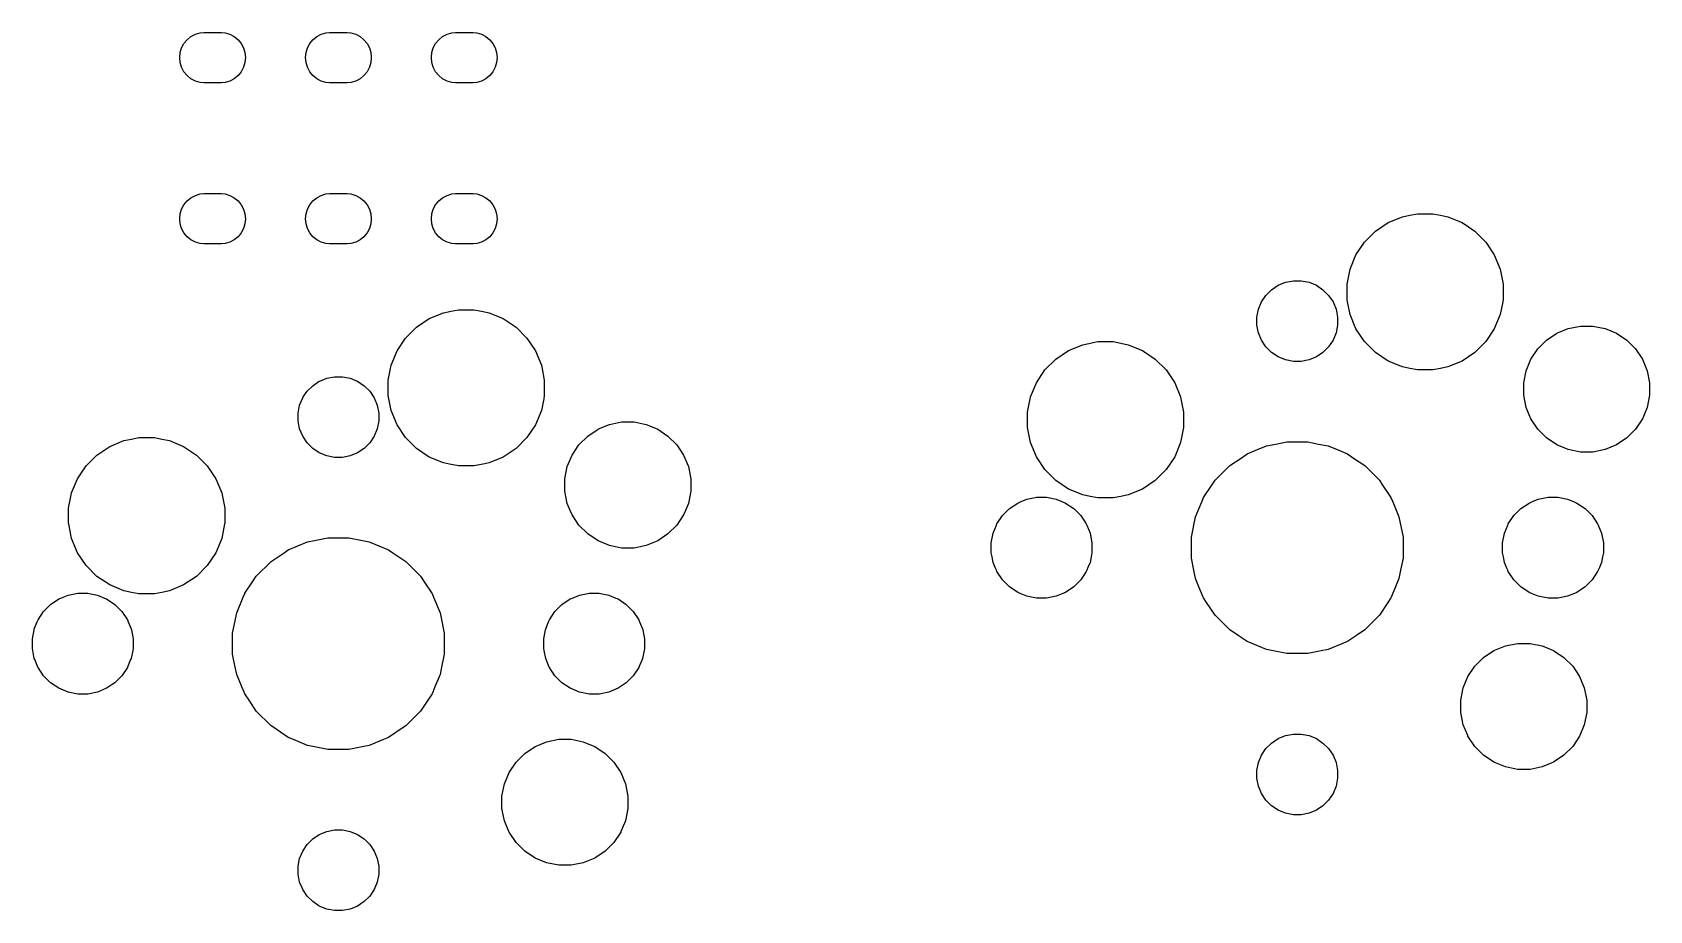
# Model space of a CAD drawing. Extents: x 70 to 347, y -163 to -55.
# Drawn here: x 97.58 to 129.71, y -72.69 to -55.25 of the extents above; entities that cross this region are included whole.
import ezdxf

# ---------------------------------------------------------------- set-up
doc = ezdxf.new("R2010")
doc.units = 0
doc.layers.add('BLACK', color=7, linetype='CONTINUOUS')

msp = doc.modelspace()

# ---------------------------------------------------------------- linework, layer by layer
at = {"layer": 'BLACK', "linetype": 'CONTINUOUS'}
for p, q in [((100.815, -55.2849), (100.909, -55.2562)), ((100.909, -55.2562), (100.983, -55.249)), ((100.983, -55.249), (101.332, -55.249)), ((101.332, -55.249), (101.406, -55.2562)), ((101.406, -55.2562), (101.5, -55.2849)), ((103.315, -55.2849), (103.409, -55.2562)), ((103.409, -55.2562), (103.483, -55.249)), ((103.483, -55.249), (103.832, -55.249)), ((103.832, -55.249), (103.906, -55.2562)), ((103.906, -55.2562), (104, -55.2849)), ((105.815, -55.2849), (105.909, -55.2562)), ((105.909, -55.2562), (105.983, -55.249)), ((105.983, -55.249), (106.332, -55.249)), ((106.332, -55.249), (106.406, -55.2562)), ((106.406, -55.2562), (106.5, -55.2849)), ((100.514, -55.6518), (100.542, -55.5573)), ((100.542, -55.5573), (100.589, -55.4703)), ((100.589, -55.4703), (100.651, -55.394)), ((100.651, -55.394), (100.728, -55.3314)), ((100.728, -55.3314), (100.815, -55.2849)), ((101.5, -55.2849), (101.587, -55.3314)), ((101.587, -55.3314), (101.663, -55.394)), ((101.663, -55.394), (101.726, -55.4703)), ((101.726, -55.4703), (101.772, -55.5573)), ((101.772, -55.5573), (101.801, -55.6518)), ((103.014, -55.6518), (103.042, -55.5573)), ((103.042, -55.5573), (103.089, -55.4703)), ((103.089, -55.4703), (103.151, -55.394)), ((103.151, -55.394), (103.228, -55.3314)), ((103.228, -55.3314), (103.315, -55.2849)), ((104, -55.2849), (104.087, -55.3314)), ((104.087, -55.3314), (104.163, -55.394)), ((104.163, -55.394), (104.226, -55.4703)), ((104.226, -55.4703), (104.272, -55.5573)), ((104.272, -55.5573), (104.301, -55.6518)), ((105.514, -55.6518), (105.542, -55.5573)), ((105.542, -55.5573), (105.589, -55.4703)), ((105.589, -55.4703), (105.651, -55.394)), ((105.651, -55.394), (105.728, -55.3314)), ((105.728, -55.3314), (105.815, -55.2849)), ((106.5, -55.2849), (106.587, -55.3314)), ((106.587, -55.3314), (106.663, -55.394)), ((106.663, -55.394), (106.726, -55.4703)), ((106.726, -55.4703), (106.772, -55.5573)), ((106.772, -55.5573), (106.801, -55.6518)), ((100.504, -55.75), (100.514, -55.6518)), ((100.514, -55.8482), (100.504, -55.75)), ((100.542, -55.9427), (100.514, -55.8482)), ((101.801, -55.8482), (101.772, -55.9427)), ((101.801, -55.6518), (101.811, -55.75)), ((101.811, -55.75), (101.801, -55.8482)), ((103.004, -55.75), (103.014, -55.6518)), ((103.014, -55.8482), (103.004, -55.75)), ((103.042, -55.9427), (103.014, -55.8482)), ((104.301, -55.8482), (104.272, -55.9427)), ((104.301, -55.6518), (104.311, -55.75)), ((104.311, -55.75), (104.301, -55.8482)), ((105.504, -55.75), (105.514, -55.6518)), ((105.514, -55.8482), (105.504, -55.75)), ((105.542, -55.9427), (105.514, -55.8482)), ((106.801, -55.8482), (106.772, -55.9427)), ((106.801, -55.6518), (106.811, -55.75)), ((106.811, -55.75), (106.801, -55.8482)), ((100.589, -56.0297), (100.542, -55.9427)), ((100.651, -56.106), (100.589, -56.0297)), ((100.728, -56.1686), (100.651, -56.106)), ((100.815, -56.2151), (100.728, -56.1686)), ((100.909, -56.2438), (100.815, -56.2151)), ((101.5, -56.2151), (101.406, -56.2438)), ((101.587, -56.1686), (101.5, -56.2151)), ((101.663, -56.106), (101.587, -56.1686)), ((101.726, -56.0297), (101.663, -56.106)), ((101.772, -55.9427), (101.726, -56.0297)), ((103.089, -56.0297), (103.042, -55.9427)), ((103.151, -56.106), (103.089, -56.0297)), ((103.228, -56.1686), (103.151, -56.106)), ((103.315, -56.2151), (103.228, -56.1686)), ((103.409, -56.2438), (103.315, -56.2151)), ((104, -56.2151), (103.906, -56.2438)), ((104.087, -56.1686), (104, -56.2151)), ((104.163, -56.106), (104.087, -56.1686)), ((104.226, -56.0297), (104.163, -56.106)), ((104.272, -55.9427), (104.226, -56.0297)), ((105.589, -56.0297), (105.542, -55.9427)), ((105.651, -56.106), (105.589, -56.0297)), ((105.728, -56.1686), (105.651, -56.106)), ((105.815, -56.2151), (105.728, -56.1686)), ((105.909, -56.2438), (105.815, -56.2151)), ((106.5, -56.2151), (106.406, -56.2438)), ((106.587, -56.1686), (106.5, -56.2151)), ((106.663, -56.106), (106.587, -56.1686)), ((106.726, -56.0297), (106.663, -56.106)), ((106.772, -55.9427), (106.726, -56.0297)), ((100.983, -56.251), (100.909, -56.2438)), ((101.332, -56.251), (100.983, -56.251)), ((101.406, -56.2438), (101.332, -56.251)), ((103.483, -56.251), (103.409, -56.2438)), ((103.832, -56.251), (103.483, -56.251)), ((103.906, -56.2438), (103.832, -56.251)), ((105.983, -56.251), (105.909, -56.2438)), ((106.332, -56.251), (105.983, -56.251)), ((106.406, -56.2438), (106.332, -56.251)), ((100.815, -58.4849), (100.909, -58.4562)), ((100.909, -58.4562), (100.983, -58.449)), ((100.983, -58.449), (101.332, -58.449)), ((101.332, -58.449), (101.406, -58.4562)), ((101.406, -58.4562), (101.5, -58.4849)), ((103.315, -58.4849), (103.409, -58.4562)), ((103.409, -58.4562), (103.483, -58.449)), ((103.483, -58.449), (103.832, -58.449)), ((103.832, -58.449), (103.906, -58.4562)), ((103.906, -58.4562), (104, -58.4849)), ((105.815, -58.4849), (105.909, -58.4562)), ((105.909, -58.4562), (105.983, -58.449)), ((105.983, -58.449), (106.332, -58.449)), ((106.332, -58.449), (106.406, -58.4562)), ((106.406, -58.4562), (106.5, -58.4849)), ((100.514, -58.8518), (100.542, -58.7573)), ((100.542, -58.7573), (100.589, -58.6703)), ((100.589, -58.6703), (100.651, -58.594)), ((100.651, -58.594), (100.728, -58.5314)), ((100.728, -58.5314), (100.815, -58.4849)), ((101.5, -58.4849), (101.587, -58.5314)), ((101.587, -58.5314), (101.663, -58.594)), ((101.663, -58.594), (101.726, -58.6703)), ((101.726, -58.6703), (101.772, -58.7573)), ((101.772, -58.7573), (101.801, -58.8518)), ((103.014, -58.8518), (103.042, -58.7573)), ((103.042, -58.7573), (103.089, -58.6703)), ((103.089, -58.6703), (103.151, -58.594)), ((103.151, -58.594), (103.228, -58.5314)), ((103.228, -58.5314), (103.315, -58.4849)), ((104, -58.4849), (104.087, -58.5314)), ((104.087, -58.5314), (104.163, -58.594)), ((104.163, -58.594), (104.226, -58.6703)), ((104.226, -58.6703), (104.272, -58.7573)), ((104.272, -58.7573), (104.301, -58.8518)), ((105.514, -58.8518), (105.542, -58.7573)), ((105.542, -58.7573), (105.589, -58.6703)), ((105.589, -58.6703), (105.651, -58.594)), ((105.651, -58.594), (105.728, -58.5314)), ((105.728, -58.5314), (105.815, -58.4849)), ((106.5, -58.4849), (106.587, -58.5314)), ((106.587, -58.5314), (106.663, -58.594)), ((106.663, -58.594), (106.726, -58.6703)), ((106.726, -58.6703), (106.772, -58.7573)), ((106.772, -58.7573), (106.801, -58.8518)), ((100.504, -58.95), (100.514, -58.8518)), ((100.514, -59.0482), (100.504, -58.95)), ((100.542, -59.1427), (100.514, -59.0482)), ((101.801, -59.0482), (101.772, -59.1427)), ((101.801, -58.8518), (101.811, -58.95)), ((101.811, -58.95), (101.801, -59.0482)), ((103.004, -58.95), (103.014, -58.8518)), ((103.014, -59.0482), (103.004, -58.95)), ((103.042, -59.1427), (103.014, -59.0482)), ((104.301, -59.0482), (104.272, -59.1427)), ((104.301, -58.8518), (104.311, -58.95)), ((104.311, -58.95), (104.301, -59.0482)), ((105.504, -58.95), (105.514, -58.8518)), ((105.514, -59.0482), (105.504, -58.95)), ((105.542, -59.1427), (105.514, -59.0482)), ((106.801, -59.0482), (106.772, -59.1427)), ((106.801, -58.8518), (106.811, -58.95)), ((106.811, -58.95), (106.801, -59.0482)), ((124.259, -59.1965), (124.513, -59.0267)), ((124.513, -59.0267), (124.795, -58.9098)), ((124.795, -58.9098), (124.945, -58.88)), ((124.945, -58.88), (125.095, -58.8502)), ((125.095, -58.8502), (125.4, -58.8502)), ((125.4, -58.8502), (125.55, -58.88)), ((125.55, -58.88), (125.7, -58.9098)), ((125.7, -58.9098), (125.982, -59.0267)), ((125.982, -59.0267), (126.236, -59.1965)), ((100.589, -59.2297), (100.542, -59.1427)), ((100.651, -59.306), (100.589, -59.2297)), ((100.728, -59.3686), (100.651, -59.306)), ((100.815, -59.4151), (100.728, -59.3686)), ((100.909, -59.4438), (100.815, -59.4151)), ((101.5, -59.4151), (101.406, -59.4438)), ((101.587, -59.3686), (101.5, -59.4151)), ((101.663, -59.306), (101.587, -59.3686)), ((101.726, -59.2297), (101.663, -59.306)), ((101.772, -59.1427), (101.726, -59.2297)), ((103.089, -59.2297), (103.042, -59.1427)), ((103.151, -59.306), (103.089, -59.2297)), ((103.228, -59.3686), (103.151, -59.306)), ((103.315, -59.4151), (103.228, -59.3686)), ((103.409, -59.4438), (103.315, -59.4151)), ((104, -59.4151), (103.906, -59.4438)), ((104.087, -59.3686), (104, -59.4151)), ((104.163, -59.306), (104.087, -59.3686)), ((104.226, -59.2297), (104.163, -59.306)), ((104.272, -59.1427), (104.226, -59.2297)), ((105.589, -59.2297), (105.542, -59.1427)), ((105.651, -59.306), (105.589, -59.2297)), ((105.728, -59.3686), (105.651, -59.306)), ((105.815, -59.4151), (105.728, -59.3686)), ((105.909, -59.4438), (105.815, -59.4151)), ((106.5, -59.4151), (106.406, -59.4438)), ((106.587, -59.3686), (106.5, -59.4151)), ((106.663, -59.306), (106.587, -59.3686)), ((106.726, -59.2297), (106.663, -59.306)), ((106.772, -59.1427), (106.726, -59.2297)), ((123.873, -59.6665), (124.043, -59.4125)), ((124.043, -59.4125), (124.259, -59.1965)), ((126.236, -59.1965), (126.452, -59.4125)), ((126.452, -59.4125), (126.622, -59.6665)), ((100.983, -59.451), (100.909, -59.4438)), ((101.332, -59.451), (100.983, -59.451)), ((101.406, -59.4438), (101.332, -59.451)), ((103.483, -59.451), (103.409, -59.4438)), ((103.832, -59.451), (103.483, -59.451)), ((103.906, -59.4438), (103.832, -59.451)), ((105.983, -59.451), (105.909, -59.4438)), ((106.332, -59.451), (105.983, -59.451)), ((106.406, -59.4438), (106.332, -59.451)), ((123.756, -59.9488), (123.873, -59.6665)), ((126.622, -59.6665), (126.739, -59.9488)), ((123.696, -60.2484), (123.756, -59.9488)), ((123.756, -59.9488), (123.756, -59.9488)), ((126.739, -59.9488), (126.739, -59.9488)), ((126.739, -59.9488), (126.798, -60.2484)), ((122.085, -60.4706), (122.197, -60.359)), ((122.197, -60.359), (122.328, -60.2714)), ((122.328, -60.2714), (122.474, -60.211)), ((122.328, -60.2714), (122.328, -60.2714)), ((122.474, -60.211), (122.629, -60.1802)), ((122.629, -60.1802), (122.786, -60.1802)), ((122.786, -60.1802), (122.941, -60.211)), ((122.941, -60.211), (123.087, -60.2714)), ((123.087, -60.2714), (123.087, -60.2714)), ((123.087, -60.2714), (123.218, -60.359)), ((123.218, -60.359), (123.33, -60.4706)), ((123.696, -60.554), (123.696, -60.2484)), ((126.798, -60.2484), (126.798, -60.554)), ((121.937, -60.7476), (121.998, -60.6018)), ((121.998, -60.6018), (122.085, -60.4706)), ((121.998, -60.6018), (121.998, -60.6018)), ((123.33, -60.4706), (123.417, -60.6018)), ((123.417, -60.6018), (123.417, -60.6018)), ((123.417, -60.6018), (123.478, -60.7476)), ((123.706, -60.6018), (123.696, -60.554)), ((123.756, -60.8536), (123.706, -60.6018)), ((126.789, -60.6018), (126.739, -60.8536)), ((126.798, -60.554), (126.789, -60.6018)), ((105.209, -61.1015), (105.463, -60.9317)), ((105.463, -60.9317), (105.745, -60.8148)), ((105.745, -60.8148), (105.895, -60.785)), ((105.895, -60.785), (106.045, -60.7552)), ((106.045, -60.7552), (106.35, -60.7552)), ((106.35, -60.7552), (106.5, -60.785)), ((106.5, -60.785), (106.65, -60.8148)), ((106.65, -60.8148), (106.932, -60.9317)), ((106.932, -60.9317), (107.186, -61.1015)), ((121.906, -60.9023), (121.937, -60.7476)), ((121.906, -61.0601), (121.906, -60.9023)), ((123.478, -60.7476), (123.508, -60.9023)), ((123.508, -60.9023), (123.508, -61.0601)), ((123.873, -61.1359), (123.756, -60.8536)), ((126.739, -60.8536), (126.622, -61.1359)), ((104.823, -61.5715), (104.993, -61.3175)), ((104.993, -61.3175), (105.209, -61.1015)), ((107.186, -61.1015), (107.402, -61.3175)), ((107.402, -61.3175), (107.572, -61.5715)), ((121.937, -61.2148), (121.906, -61.0601)), ((121.998, -61.3606), (121.937, -61.2148)), ((122.085, -61.4918), (121.998, -61.3606)), ((121.998, -61.3606), (121.998, -61.3606)), ((123.417, -61.3606), (123.33, -61.4918)), ((123.478, -61.2148), (123.417, -61.3606)), ((123.417, -61.3606), (123.417, -61.3606)), ((123.508, -61.0601), (123.478, -61.2148)), ((124.043, -61.3899), (123.873, -61.1359)), ((126.622, -61.1359), (126.452, -61.3899)), ((127.486, -61.5337), (127.66, -61.3595)), ((127.66, -61.3595), (127.865, -61.2226)), ((127.865, -61.2226), (128.092, -61.1283)), ((127.865, -61.2226), (127.865, -61.2226)), ((128.092, -61.1283), (128.334, -61.0802)), ((128.334, -61.0802), (128.581, -61.0802)), ((128.581, -61.0802), (128.822, -61.1283)), ((128.822, -61.1283), (129.05, -61.2226)), ((129.05, -61.2226), (129.05, -61.2226)), ((129.05, -61.2226), (129.255, -61.3595)), ((129.255, -61.3595), (129.429, -61.5337)), ((104.706, -61.8538), (104.823, -61.5715)), ((107.572, -61.5715), (107.689, -61.8538)), ((117.909, -61.7365), (118.163, -61.5667)), ((118.163, -61.5667), (118.445, -61.4498)), ((118.445, -61.4498), (118.595, -61.42)), ((118.595, -61.42), (118.745, -61.3902)), ((118.745, -61.3902), (119.05, -61.3902)), ((119.05, -61.3902), (119.2, -61.42)), ((119.2, -61.42), (119.35, -61.4498)), ((119.35, -61.4498), (119.632, -61.5667)), ((119.632, -61.5667), (119.886, -61.7365)), ((122.197, -61.6034), (122.085, -61.4918)), ((122.328, -61.691), (122.197, -61.6034)), ((122.474, -61.7514), (122.328, -61.691)), ((122.328, -61.691), (122.328, -61.691)), ((122.328, -61.691), (122.328, -61.691)), ((123.087, -61.691), (122.941, -61.7514)), ((123.218, -61.6034), (123.087, -61.691)), ((123.087, -61.691), (123.087, -61.691)), ((123.087, -61.691), (123.087, -61.691)), ((123.33, -61.4918), (123.218, -61.6034)), ((124.259, -61.6059), (124.043, -61.3899)), ((124.513, -61.7757), (124.259, -61.6059)), ((126.236, -61.6059), (125.982, -61.7757)), ((126.452, -61.3899), (126.236, -61.6059)), ((127.349, -61.7386), (127.486, -61.5337)), ((129.429, -61.5337), (129.566, -61.7386)), ((104.646, -62.1534), (104.698, -61.8926)), ((104.698, -61.8926), (104.706, -61.8538)), ((107.689, -61.8538), (107.697, -61.8926)), ((107.697, -61.8926), (107.748, -62.1534)), ((117.523, -62.2065), (117.693, -61.9525)), ((117.693, -61.9525), (117.909, -61.7365)), ((119.886, -61.7365), (120.102, -61.9525)), ((120.102, -61.9525), (120.272, -62.2065)), ((122.629, -61.7822), (122.474, -61.7514)), ((122.786, -61.7822), (122.629, -61.7822)), ((122.941, -61.7514), (122.786, -61.7822)), ((124.795, -61.8926), (124.513, -61.7757)), ((124.945, -61.9224), (124.795, -61.8926)), ((125.095, -61.9522), (124.945, -61.9224)), ((125.4, -61.9522), (125.095, -61.9522)), ((125.55, -61.9224), (125.4, -61.9522)), ((125.7, -61.8926), (125.55, -61.9224)), ((125.982, -61.7757), (125.7, -61.8926)), ((127.206, -62.208), (127.254, -61.9663)), ((127.254, -61.9663), (127.349, -61.7386)), ((127.349, -61.7386), (127.349, -61.7386)), ((129.566, -61.7386), (129.566, -61.7386)), ((129.566, -61.7386), (129.66, -61.9663)), ((129.66, -61.9663), (129.708, -62.208)), ((103.035, -62.3756), (103.147, -62.264)), ((103.147, -62.264), (103.278, -62.1764)), ((103.278, -62.1764), (103.285, -62.1734)), ((103.285, -62.1734), (103.424, -62.116)), ((103.424, -62.116), (103.578, -62.0852)), ((103.578, -62.0852), (103.736, -62.0852)), ((103.736, -62.0852), (103.891, -62.116)), ((103.891, -62.116), (104.03, -62.1734)), ((104.03, -62.1734), (104.037, -62.1764)), ((104.037, -62.1764), (104.168, -62.264)), ((104.168, -62.264), (104.28, -62.3756)), ((104.646, -62.459), (104.646, -62.1534)), ((107.748, -62.1534), (107.748, -62.459)), ((117.406, -62.4888), (117.523, -62.2065)), ((120.272, -62.2065), (120.389, -62.4888)), ((127.206, -62.4544), (127.206, -62.208)), ((129.708, -62.208), (129.708, -62.4544)), ((102.856, -62.8073), (102.887, -62.6526)), ((102.887, -62.6526), (102.948, -62.5068)), ((102.948, -62.5068), (102.96, -62.4888)), ((102.96, -62.4888), (103.035, -62.3756)), ((104.28, -62.3756), (104.355, -62.4888)), ((104.355, -62.4888), (104.367, -62.5068)), ((104.367, -62.5068), (104.428, -62.6526)), ((104.428, -62.6526), (104.458, -62.8073)), ((104.66, -62.5276), (104.646, -62.459)), ((104.706, -62.7586), (104.66, -62.5276)), ((107.735, -62.5276), (107.689, -62.7586)), ((107.748, -62.459), (107.735, -62.5276)), ((117.346, -62.7884), (117.398, -62.5276)), ((117.398, -62.5276), (117.406, -62.4888)), ((120.389, -62.4888), (120.397, -62.5276)), ((120.397, -62.5276), (120.448, -62.7884)), ((127.254, -62.6961), (127.206, -62.4544)), ((129.708, -62.4544), (129.66, -62.6961)), ((102.856, -62.9651), (102.856, -62.8073)), ((102.887, -63.1198), (102.856, -62.9651)), ((104.458, -62.9651), (104.428, -63.1198)), ((104.458, -62.8073), (104.458, -62.9651)), ((104.823, -63.0409), (104.706, -62.7586)), ((107.689, -62.7586), (107.572, -63.0409)), ((117.346, -63.094), (117.346, -62.7884)), ((120.448, -62.7884), (120.448, -63.094)), ((127.315, -62.843), (127.254, -62.6961)), ((127.349, -62.9238), (127.315, -62.843)), ((127.486, -63.1287), (127.349, -62.9238)), ((129.566, -62.9238), (129.429, -63.1287)), ((129.599, -62.843), (129.566, -62.9238)), ((129.66, -62.6961), (129.599, -62.843)), ((99.5448, -63.325), (99.6946, -63.2952)), ((99.6946, -63.2952), (100, -63.2952)), ((100, -63.2952), (100.15, -63.325)), ((102.947, -63.2645), (102.887, -63.1198)), ((102.948, -63.2656), (102.947, -63.2645)), ((103.035, -63.3968), (102.948, -63.2656)), ((104.367, -63.2656), (104.28, -63.3968)), ((104.368, -63.2645), (104.367, -63.2656)), ((104.428, -63.1198), (104.368, -63.2645)), ((104.993, -63.2949), (104.823, -63.0409)), ((105.209, -63.5109), (104.993, -63.2949)), ((107.402, -63.2949), (107.186, -63.5109)), ((107.572, -63.0409), (107.402, -63.2949)), ((108.436, -63.4387), (108.61, -63.2645)), ((108.61, -63.2645), (108.815, -63.1276)), ((108.815, -63.1276), (108.824, -63.1238)), ((108.824, -63.1238), (109.042, -63.0333)), ((109.042, -63.0333), (109.284, -62.9852)), ((109.284, -62.9852), (109.531, -62.9852)), ((109.531, -62.9852), (109.772, -63.0333)), ((109.772, -63.0333), (109.991, -63.1238)), ((109.991, -63.1238), (110, -63.1276)), ((110, -63.1276), (110.205, -63.2645)), ((110.205, -63.2645), (110.379, -63.4387)), ((117.353, -63.1287), (117.346, -63.094)), ((117.406, -63.3936), (117.353, -63.1287)), ((120.441, -63.1287), (120.389, -63.3936)), ((120.448, -63.094), (120.441, -63.1287)), ((127.66, -63.3029), (127.486, -63.1287)), ((129.429, -63.1287), (129.255, -63.3029)), ((98.8587, -63.6415), (99.1127, -63.4717)), ((99.1127, -63.4717), (99.395, -63.3548)), ((99.395, -63.3548), (99.5448, -63.325)), ((100.15, -63.325), (100.3, -63.3548)), ((100.3, -63.3548), (100.582, -63.4717)), ((100.582, -63.4717), (100.836, -63.6415)), ((103.147, -63.5084), (103.035, -63.3968)), ((103.278, -63.596), (103.147, -63.5084)), ((103.424, -63.6564), (103.278, -63.596)), ((103.278, -63.596), (103.278, -63.596)), ((103.278, -63.596), (103.278, -63.596)), ((104.037, -63.596), (103.891, -63.6564)), ((104.168, -63.5084), (104.037, -63.596)), ((104.037, -63.596), (104.037, -63.596)), ((104.037, -63.596), (104.037, -63.596)), ((104.28, -63.3968), (104.168, -63.5084)), ((105.463, -63.6807), (105.209, -63.5109)), ((107.186, -63.5109), (106.932, -63.6807)), ((108.3, -63.6415), (108.436, -63.4387)), ((110.379, -63.4387), (110.515, -63.6415)), ((117.523, -63.6759), (117.406, -63.3936)), ((120.389, -63.3936), (120.272, -63.6759)), ((121.611, -63.6872), (121.712, -63.6193)), ((121.712, -63.6193), (121.918, -63.5341)), ((121.712, -63.6193), (121.712, -63.6193)), ((121.918, -63.5341), (122.095, -63.4609)), ((122.095, -63.4609), (122.283, -63.4234)), ((122.283, -63.4234), (122.5, -63.3802)), ((122.5, -63.3802), (122.914, -63.3802)), ((122.914, -63.3802), (123.132, -63.4234)), ((123.132, -63.4234), (123.32, -63.4609)), ((123.32, -63.4609), (123.497, -63.5341)), ((123.497, -63.5341), (123.703, -63.6193)), ((123.703, -63.6193), (123.703, -63.6193)), ((123.703, -63.6193), (123.804, -63.6872)), ((127.865, -63.4398), (127.66, -63.3029)), ((128.092, -63.5341), (127.865, -63.4398)), ((127.865, -63.4398), (127.865, -63.4398)), ((127.865, -63.4398), (127.865, -63.4398)), ((128.334, -63.5822), (128.092, -63.5341)), ((128.581, -63.5822), (128.334, -63.5822)), ((128.822, -63.5341), (128.581, -63.5822)), ((129.05, -63.4398), (128.822, -63.5341)), ((129.255, -63.3029), (129.05, -63.4398)), ((129.05, -63.4398), (129.05, -63.4398)), ((129.05, -63.4398), (129.05, -63.4398)), ((98.4729, -64.1115), (98.6426, -63.8575)), ((98.6426, -63.8575), (98.8587, -63.6415)), ((100.836, -63.6415), (101.052, -63.8575)), ((101.052, -63.8575), (101.222, -64.1115)), ((103.578, -63.6872), (103.424, -63.6564)), ((103.736, -63.6872), (103.578, -63.6872)), ((103.891, -63.6564), (103.736, -63.6872)), ((105.745, -63.7976), (105.463, -63.6807)), ((105.863, -63.821), (105.745, -63.7976)), ((106.045, -63.8572), (105.863, -63.821)), ((106.35, -63.8572), (106.045, -63.8572)), ((106.532, -63.821), (106.35, -63.8572)), ((106.65, -63.7976), (106.532, -63.821)), ((106.932, -63.6807), (106.65, -63.7976)), ((108.156, -64.113), (108.204, -63.8713)), ((108.204, -63.8713), (108.299, -63.6436)), ((108.299, -63.6436), (108.3, -63.6415)), ((110.515, -63.6415), (110.516, -63.6436)), ((110.516, -63.6436), (110.61, -63.8713)), ((110.61, -63.8713), (110.658, -64.113)), ((117.693, -63.9299), (117.523, -63.6759)), ((117.909, -64.1459), (117.693, -63.9299)), ((120.102, -63.9299), (119.886, -64.1459)), ((120.272, -63.6759), (120.102, -63.9299)), ((121.075, -64.1419), (121.368, -63.8493)), ((121.368, -63.8493), (121.611, -63.6872)), ((123.804, -63.6872), (124.047, -63.8493)), ((124.047, -63.8493), (124.339, -64.1419)), ((98.356, -64.3938), (98.4729, -64.1115)), ((101.222, -64.1115), (101.339, -64.3938)), ((108.156, -64.3594), (108.156, -64.113)), ((110.658, -64.113), (110.658, -64.3594)), ((118.163, -64.3157), (117.909, -64.1459)), ((119.886, -64.1459), (119.632, -64.3157)), ((120.846, -64.486), (121.025, -64.2172)), ((121.025, -64.2172), (121.075, -64.1419)), ((124.339, -64.1419), (124.39, -64.2172)), ((124.39, -64.2172), (124.569, -64.486)), ((98.2964, -64.6934), (98.3422, -64.4633)), ((98.3422, -64.4633), (98.356, -64.3938)), ((101.339, -64.3938), (101.353, -64.4633)), ((101.353, -64.4633), (101.398, -64.6934)), ((108.204, -64.6011), (108.156, -64.3594)), ((110.658, -64.3594), (110.61, -64.6011)), ((117.153, -64.5941), (117.223, -64.5652)), ((117.223, -64.5652), (117.335, -64.5187)), ((117.335, -64.5187), (117.5, -64.486)), ((117.5, -64.486), (117.529, -64.4802)), ((117.529, -64.4802), (117.726, -64.4802)), ((117.726, -64.4802), (117.755, -64.486)), ((117.755, -64.486), (117.919, -64.5187)), ((117.919, -64.5187), (118.032, -64.5652)), ((118.032, -64.5652), (118.102, -64.5941)), ((118.445, -64.4326), (118.163, -64.3157)), ((118.595, -64.4624), (118.445, -64.4326)), ((118.745, -64.4922), (118.595, -64.4624)), ((119.05, -64.4922), (118.745, -64.4922)), ((119.2, -64.4624), (119.05, -64.4922)), ((119.35, -64.4326), (119.2, -64.4624)), ((119.632, -64.3157), (119.35, -64.4326)), ((120.687, -64.8684), (120.81, -64.5714)), ((120.81, -64.5714), (120.846, -64.486)), ((120.846, -64.486), (120.846, -64.486)), ((124.569, -64.486), (124.569, -64.486)), ((124.569, -64.486), (124.605, -64.5714)), ((124.605, -64.5714), (124.728, -64.8684)), ((127.313, -64.5941), (127.383, -64.5652)), ((127.383, -64.5652), (127.495, -64.5187)), ((127.495, -64.5187), (127.66, -64.486)), ((127.66, -64.486), (127.689, -64.4802)), ((127.689, -64.4802), (127.886, -64.4802)), ((127.886, -64.4802), (127.915, -64.486)), ((127.915, -64.486), (128.079, -64.5187)), ((128.079, -64.5187), (128.192, -64.5652)), ((128.192, -64.5652), (128.262, -64.5941)), ((98.2964, -64.999), (98.2964, -64.6934)), ((101.398, -64.6934), (101.398, -64.999)), ((108.263, -64.7417), (108.204, -64.6011)), ((108.299, -64.8288), (108.263, -64.7417)), ((108.436, -65.0337), (108.299, -64.8288)), ((110.516, -64.8288), (110.379, -65.0337)), ((110.552, -64.7417), (110.516, -64.8288)), ((110.61, -64.6011), (110.552, -64.7417)), ((116.74, -65.0071), (116.85, -64.8431)), ((116.85, -64.8431), (116.989, -64.7037)), ((116.989, -64.7037), (117.153, -64.5941)), ((117.153, -64.5941), (117.153, -64.5941)), ((118.102, -64.5941), (118.102, -64.5941)), ((118.102, -64.5941), (118.265, -64.7037)), ((118.265, -64.7037), (118.405, -64.8431)), ((118.405, -64.8431), (118.514, -65.0071)), ((120.606, -65.2743), (120.687, -64.8684)), ((120.687, -64.8684), (120.687, -64.8684)), ((124.728, -64.8684), (124.728, -64.8684)), ((124.728, -64.8684), (124.808, -65.2743)), ((126.9, -65.0071), (127.01, -64.8431)), ((127.01, -64.8431), (127.149, -64.7037)), ((127.149, -64.7037), (127.313, -64.5941)), ((127.313, -64.5941), (127.313, -64.5941)), ((128.262, -64.5941), (128.262, -64.5941)), ((128.262, -64.5941), (128.425, -64.7037)), ((128.425, -64.7037), (128.565, -64.8431)), ((128.565, -64.8431), (128.674, -65.0071)), ((98.298, -65.0071), (98.2964, -64.999)), ((98.356, -65.2986), (98.298, -65.0071)), ((101.397, -65.0071), (101.339, -65.2986)), ((101.398, -64.999), (101.397, -65.0071)), ((108.61, -65.2079), (108.436, -65.0337)), ((108.815, -65.3448), (108.61, -65.2079)), ((110.205, -65.2079), (110, -65.3448)), ((110.379, -65.0337), (110.205, -65.2079)), ((116.626, -65.3826), (116.665, -65.1892)), ((116.665, -65.1892), (116.729, -65.0337)), ((116.665, -65.1892), (116.665, -65.1892)), ((116.729, -65.0337), (116.74, -65.0071)), ((116.74, -65.0071), (116.74, -65.0071)), ((118.514, -65.0071), (118.514, -65.0071)), ((118.514, -65.0071), (118.525, -65.0337)), ((118.525, -65.0337), (118.59, -65.1892)), ((118.59, -65.1892), (118.59, -65.1892)), ((118.59, -65.1892), (118.628, -65.3826)), ((126.786, -65.3826), (126.825, -65.1892)), ((126.825, -65.1892), (126.889, -65.0337)), ((126.825, -65.1892), (126.825, -65.1892)), ((126.889, -65.0337), (126.9, -65.0071)), ((126.9, -65.0071), (126.9, -65.0071)), ((128.674, -65.0071), (128.674, -65.0071)), ((128.674, -65.0071), (128.685, -65.0337)), ((128.685, -65.0337), (128.75, -65.1892)), ((128.75, -65.1892), (128.75, -65.1892)), ((128.75, -65.1892), (128.788, -65.3826)), ((98.4729, -65.5809), (98.356, -65.2986)), ((101.339, -65.2986), (101.222, -65.5809)), ((102.578, -65.5809), (102.662, -65.5243)), ((102.662, -65.5243), (103.045, -65.3659)), ((103.045, -65.3659), (103.182, -65.3387)), ((103.182, -65.3387), (103.45, -65.2852)), ((103.45, -65.2852), (103.864, -65.2852)), ((103.864, -65.2852), (104.133, -65.3387)), ((104.133, -65.3387), (104.27, -65.3659)), ((104.27, -65.3659), (104.653, -65.5243)), ((104.653, -65.5243), (104.737, -65.5809)), ((109.042, -65.4391), (108.815, -65.3448)), ((108.815, -65.3448), (108.815, -65.3448)), ((108.815, -65.3448), (108.815, -65.3448)), ((109.284, -65.4872), (109.042, -65.4391)), ((109.531, -65.4872), (109.284, -65.4872)), ((109.772, -65.4391), (109.531, -65.4872)), ((110, -65.3448), (109.772, -65.4391)), ((110, -65.3448), (110, -65.3448)), ((110, -65.3448), (110, -65.3448)), ((116.626, -65.5798), (116.626, -65.3826)), ((118.628, -65.3826), (118.628, -65.5798)), ((120.606, -65.6881), (120.606, -65.2743)), ((124.808, -65.2743), (124.808, -65.6881)), ((126.786, -65.5798), (126.786, -65.3826)), ((128.788, -65.3826), (128.788, -65.5798)), ((98.6426, -65.8349), (98.4729, -65.5809)), ((98.8587, -66.0509), (98.6426, -65.8349)), ((101.052, -65.8349), (100.836, -66.0509)), ((101.222, -65.5809), (101.052, -65.8349)), ((102.025, -66.0469), (102.318, -65.7542)), ((102.318, -65.7542), (102.578, -65.5809)), ((104.737, -65.5809), (104.997, -65.7542)), ((104.997, -65.7542), (105.289, -66.0469)), ((116.643, -65.6638), (116.626, -65.5798)), ((116.665, -65.7732), (116.643, -65.6638)), ((116.706, -65.8729), (116.665, -65.7732)), ((118.59, -65.7732), (118.549, -65.8729)), ((118.612, -65.6638), (118.59, -65.7732)), ((118.628, -65.5798), (118.612, -65.6638)), ((120.654, -65.9287), (120.606, -65.6881)), ((124.808, -65.6881), (124.761, -65.9287)), ((126.803, -65.6638), (126.786, -65.5798)), ((126.825, -65.7732), (126.803, -65.6638)), ((126.866, -65.8729), (126.825, -65.7732)), ((128.75, -65.7732), (128.709, -65.8729)), ((128.772, -65.6638), (128.75, -65.7732)), ((128.788, -65.5798), (128.772, -65.6638)), ((99.1127, -66.2207), (98.8587, -66.0509)), ((100.836, -66.0509), (100.582, -66.2207)), ((101.799, -66.3852), (101.951, -66.1578)), ((101.951, -66.1578), (102.025, -66.0469)), ((105.289, -66.0469), (105.363, -66.1578)), ((105.363, -66.1578), (105.515, -66.3852)), ((116.729, -65.9287), (116.706, -65.8729)), ((116.74, -65.9554), (116.729, -65.9287)), ((116.85, -66.1193), (116.74, -65.9554)), ((116.989, -66.2587), (116.85, -66.1193)), ((118.405, -66.1193), (118.265, -66.2587)), ((118.514, -65.9554), (118.405, -66.1193)), ((118.525, -65.9287), (118.514, -65.9554)), ((118.549, -65.8729), (118.525, -65.9287)), ((120.687, -66.094), (120.654, -65.9287)), ((120.754, -66.2555), (120.687, -66.094)), ((124.728, -66.094), (124.661, -66.2555)), ((124.761, -65.9287), (124.728, -66.094)), ((126.889, -65.9287), (126.866, -65.8729)), ((126.9, -65.9554), (126.889, -65.9287)), ((127.01, -66.1193), (126.9, -65.9554)), ((127.149, -66.2587), (127.01, -66.1193)), ((128.565, -66.1193), (128.425, -66.2587)), ((128.674, -65.9554), (128.565, -66.1193)), ((128.685, -65.9287), (128.674, -65.9554)), ((128.709, -65.8729), (128.685, -65.9287)), ((97.9393, -66.6087), (98.1032, -66.4991)), ((98.1032, -66.4991), (98.1441, -66.4822)), ((98.1441, -66.4822), (98.1915, -66.4626)), ((98.1915, -66.4626), (98.2854, -66.4237)), ((98.2854, -66.4237), (98.4496, -66.391)), ((98.4496, -66.391), (98.4788, -66.3852)), ((98.4788, -66.3852), (98.676, -66.3852)), ((98.676, -66.3852), (98.7052, -66.391)), ((98.7052, -66.391), (98.8694, -66.4237)), ((98.8694, -66.4237), (98.9633, -66.4626)), ((98.9633, -66.4626), (99.0107, -66.4822)), ((99.0107, -66.4822), (99.0515, -66.4991)), ((99.0515, -66.4991), (99.2155, -66.6087)), ((99.395, -66.3376), (99.1127, -66.2207)), ((99.5448, -66.3674), (99.395, -66.3376)), ((99.6946, -66.3972), (99.5448, -66.3674)), ((100, -66.3972), (99.6946, -66.3972)), ((100.15, -66.3674), (100, -66.3972)), ((100.3, -66.3376), (100.15, -66.3674)), ((100.582, -66.2207), (100.3, -66.3376)), ((101.637, -66.7734), (101.766, -66.4626)), ((101.766, -66.4626), (101.796, -66.391)), ((101.796, -66.391), (101.799, -66.3852)), ((105.515, -66.3852), (105.519, -66.391)), ((105.519, -66.391), (105.549, -66.4626)), ((105.549, -66.4626), (105.678, -66.7734)), ((108.099, -66.6087), (108.263, -66.4991)), ((108.263, -66.4991), (108.304, -66.4822)), ((108.304, -66.4822), (108.352, -66.4626)), ((108.352, -66.4626), (108.445, -66.4237)), ((108.445, -66.4237), (108.61, -66.391)), ((108.61, -66.391), (108.639, -66.3852)), ((108.639, -66.3852), (108.836, -66.3852)), ((108.836, -66.3852), (108.865, -66.391)), ((108.865, -66.391), (109.029, -66.4237)), ((109.029, -66.4237), (109.123, -66.4626)), ((109.123, -66.4626), (109.171, -66.4822)), ((109.171, -66.4822), (109.212, -66.4991)), ((109.212, -66.4991), (109.375, -66.6087)), ((117.153, -66.3683), (116.989, -66.2587)), ((117.203, -66.3888), (117.153, -66.3683)), ((117.153, -66.3683), (117.153, -66.3683)), ((117.153, -66.3683), (117.153, -66.3683)), ((117.335, -66.4437), (117.203, -66.3888)), ((117.43, -66.4626), (117.335, -66.4437)), ((117.529, -66.4822), (117.43, -66.4626)), ((117.726, -66.4822), (117.529, -66.4822)), ((117.825, -66.4626), (117.726, -66.4822)), ((117.919, -66.4437), (117.825, -66.4626)), ((118.052, -66.3888), (117.919, -66.4437)), ((118.102, -66.3683), (118.052, -66.3888)), ((118.265, -66.2587), (118.102, -66.3683)), ((118.102, -66.3683), (118.102, -66.3683)), ((118.102, -66.3683), (118.102, -66.3683)), ((120.84, -66.4626), (120.754, -66.2555)), ((120.846, -66.4764), (120.84, -66.4626)), ((120.907, -66.5686), (120.846, -66.4764)), ((124.569, -66.4764), (124.508, -66.5686)), ((124.575, -66.4626), (124.569, -66.4764)), ((124.661, -66.2555), (124.575, -66.4626)), ((127.313, -66.3683), (127.149, -66.2587)), ((127.363, -66.3888), (127.313, -66.3683)), ((127.313, -66.3683), (127.313, -66.3683)), ((127.313, -66.3683), (127.313, -66.3683)), ((127.495, -66.4437), (127.363, -66.3888)), ((127.59, -66.4626), (127.495, -66.4437)), ((127.689, -66.4822), (127.59, -66.4626)), ((127.886, -66.4822), (127.689, -66.4822)), ((127.985, -66.4626), (127.886, -66.4822)), ((128.079, -66.4437), (127.985, -66.4626)), ((128.212, -66.3888), (128.079, -66.4437)), ((128.262, -66.3683), (128.212, -66.3888)), ((128.425, -66.2587), (128.262, -66.3683)), ((128.262, -66.3683), (128.262, -66.3683)), ((128.262, -66.3683), (128.262, -66.3683)), ((97.6903, -66.912), (97.7999, -66.7481)), ((97.7999, -66.7481), (97.9393, -66.6087)), ((99.2155, -66.6087), (99.3549, -66.7481)), ((99.3549, -66.7481), (99.4645, -66.912)), ((101.623, -66.8433), (101.637, -66.7734)), ((105.678, -66.7734), (105.692, -66.8433)), ((107.85, -66.912), (107.96, -66.7481)), ((107.96, -66.7481), (108.099, -66.6087)), ((109.375, -66.6087), (109.515, -66.7481)), ((109.515, -66.7481), (109.624, -66.912)), ((121.075, -66.8205), (120.907, -66.5686)), ((121.368, -67.1132), (121.075, -66.8205)), ((124.339, -66.8205), (124.047, -67.1132)), ((124.508, -66.5686), (124.339, -66.8205)), ((97.5764, -67.2876), (97.6111, -67.1132)), ((97.6111, -67.1132), (97.6149, -67.0942)), ((97.6149, -67.0942), (97.6723, -66.9554)), ((97.6723, -66.9554), (97.6903, -66.9121)), ((97.6903, -66.9121), (97.6903, -66.912)), ((99.4645, -66.912), (99.4645, -66.9121)), ((99.4645, -66.9121), (99.4824, -66.9554)), ((99.4824, -66.9554), (99.5399, -67.0942)), ((99.5399, -67.0942), (99.5437, -67.1132)), ((99.5437, -67.1132), (99.5784, -67.2876)), ((101.556, -67.1793), (101.623, -66.8433)), ((105.692, -66.8433), (105.758, -67.1793)), ((107.736, -67.2876), (107.771, -67.1132)), ((107.771, -67.1132), (107.775, -67.0942)), ((107.775, -67.0942), (107.832, -66.9554)), ((107.832, -66.9554), (107.85, -66.9121)), ((107.85, -66.9121), (107.85, -66.912)), ((109.624, -66.912), (109.624, -66.9121)), ((109.624, -66.9121), (109.642, -66.9554)), ((109.642, -66.9554), (109.7, -67.0942)), ((109.7, -67.0942), (109.704, -67.1132)), ((109.704, -67.1132), (109.738, -67.2876)), ((121.532, -67.2225), (121.368, -67.1132)), ((124.047, -67.1132), (123.883, -67.2225)), ((97.5764, -67.4848), (97.5764, -67.2876)), ((99.5784, -67.2876), (99.5784, -67.4848)), ((101.556, -67.5931), (101.556, -67.1793)), ((105.758, -67.1793), (105.758, -67.5931)), ((107.736, -67.4848), (107.736, -67.2876)), ((109.738, -67.2876), (109.738, -67.4848)), ((121.712, -67.3431), (121.532, -67.2225)), ((121.746, -67.3572), (121.712, -67.3431)), ((121.712, -67.3431), (121.712, -67.3431)), ((121.712, -67.3431), (121.712, -67.3431)), ((122.095, -67.5015), (121.746, -67.3572)), ((123.669, -67.3572), (123.32, -67.5015)), ((123.703, -67.3431), (123.669, -67.3572)), ((123.883, -67.2225), (123.703, -67.3431)), ((123.703, -67.3431), (123.703, -67.3431)), ((123.703, -67.3431), (123.703, -67.3431)), ((126.615, -67.5226), (126.842, -67.4283)), ((126.842, -67.4283), (127.084, -67.3802)), ((127.084, -67.3802), (127.331, -67.3802)), ((127.331, -67.3802), (127.572, -67.4283)), ((127.572, -67.4283), (127.8, -67.5226)), ((97.5839, -67.5226), (97.5764, -67.4848)), ((97.6149, -67.6782), (97.5839, -67.5226)), ((97.6252, -67.7032), (97.6149, -67.6782)), ((97.6872, -67.8529), (97.6252, -67.7032)), ((99.5296, -67.7032), (99.4676, -67.8529)), ((99.5399, -67.6782), (99.5296, -67.7032)), ((99.5709, -67.5226), (99.5399, -67.6782)), ((99.5784, -67.4848), (99.5709, -67.5226)), ((101.608, -67.8529), (101.556, -67.5931)), ((105.758, -67.5931), (105.707, -67.8529)), ((107.744, -67.5226), (107.736, -67.4848)), ((107.775, -67.6782), (107.744, -67.5226)), ((107.785, -67.7032), (107.775, -67.6782)), ((107.847, -67.8529), (107.785, -67.7032)), ((109.69, -67.7032), (109.628, -67.8529)), ((109.7, -67.6782), (109.69, -67.7032)), ((109.731, -67.5226), (109.7, -67.6782)), ((109.738, -67.4848), (109.731, -67.5226)), ((122.23, -67.5284), (122.095, -67.5015)), ((122.5, -67.5822), (122.23, -67.5284)), ((122.914, -67.5822), (122.5, -67.5822)), ((123.185, -67.5284), (122.914, -67.5822)), ((123.32, -67.5015), (123.185, -67.5284)), ((126.236, -67.8337), (126.41, -67.6595)), ((126.41, -67.6595), (126.615, -67.5226)), ((126.615, -67.5226), (126.615, -67.5226)), ((127.8, -67.5226), (127.8, -67.5226)), ((127.8, -67.5226), (128.005, -67.6595)), ((128.005, -67.6595), (128.179, -67.8337)), ((97.6903, -67.8604), (97.6872, -67.8529)), ((97.7999, -68.0243), (97.6903, -67.8604)), ((97.9393, -68.1637), (97.7999, -68.0243)), ((99.3549, -68.0243), (99.2155, -68.1637)), ((99.4645, -67.8604), (99.3549, -68.0243)), ((99.4676, -67.8529), (99.4645, -67.8604)), ((101.637, -67.999), (101.608, -67.8529)), ((101.739, -68.2442), (101.637, -67.999)), ((105.678, -67.999), (105.576, -68.2442)), ((105.707, -67.8529), (105.678, -67.999)), ((107.85, -67.8604), (107.847, -67.8529)), ((107.96, -68.0243), (107.85, -67.8604)), ((108.099, -68.1637), (107.96, -68.0243)), ((109.515, -68.0243), (109.375, -68.1637)), ((109.624, -67.8604), (109.515, -68.0243)), ((109.628, -67.8529), (109.624, -67.8604)), ((126.004, -68.2663), (126.099, -68.0386)), ((126.099, -68.0386), (126.236, -67.8337)), ((126.099, -68.0386), (126.099, -68.0386)), ((128.179, -67.8337), (128.316, -68.0386)), ((128.316, -68.0386), (128.316, -68.0386)), ((128.316, -68.0386), (128.41, -68.2663)), ((98.1032, -68.2733), (97.9393, -68.1637)), ((98.2854, -68.3487), (98.1032, -68.2733)), ((98.1032, -68.2733), (98.1032, -68.2733)), ((98.1032, -68.2733), (98.1032, -68.2733)), ((98.1032, -68.2733), (98.1032, -68.2733)), ((98.4788, -68.3872), (98.2854, -68.3487)), ((98.676, -68.3872), (98.4788, -68.3872)), ((98.8694, -68.3487), (98.676, -68.3872)), ((99.0515, -68.2733), (98.8694, -68.3487)), ((99.2155, -68.1637), (99.0515, -68.2733)), ((99.0515, -68.2733), (99.0515, -68.2733)), ((99.0515, -68.2733), (99.0515, -68.2733)), ((99.0515, -68.2733), (99.0515, -68.2733)), ((101.782, -68.3487), (101.739, -68.2442)), ((101.796, -68.3814), (101.782, -68.3487)), ((101.894, -68.5295), (101.796, -68.3814)), ((105.519, -68.3814), (105.42, -68.5295)), ((105.533, -68.3487), (105.519, -68.3814)), ((105.576, -68.2442), (105.533, -68.3487)), ((108.263, -68.2733), (108.099, -68.1637)), ((108.445, -68.3487), (108.263, -68.2733)), ((108.263, -68.2733), (108.263, -68.2733)), ((108.263, -68.2733), (108.263, -68.2733)), ((108.263, -68.2733), (108.263, -68.2733)), ((108.639, -68.3872), (108.445, -68.3487)), ((108.836, -68.3872), (108.639, -68.3872)), ((109.029, -68.3487), (108.836, -68.3872)), ((109.212, -68.2733), (109.029, -68.3487)), ((109.375, -68.1637), (109.212, -68.2733)), ((109.212, -68.2733), (109.212, -68.2733)), ((109.212, -68.2733), (109.212, -68.2733)), ((109.212, -68.2733), (109.212, -68.2733)), ((125.956, -68.508), (126.004, -68.2663)), ((128.41, -68.2663), (128.458, -68.508)), ((102.025, -68.7255), (101.894, -68.5295)), ((102.318, -69.0182), (102.025, -68.7255)), ((105.289, -68.7255), (104.997, -69.0182)), ((105.42, -68.5295), (105.289, -68.7255)), ((125.956, -68.7544), (125.956, -68.508)), ((126.004, -68.9961), (125.956, -68.7544)), ((128.458, -68.7544), (128.41, -68.9961)), ((128.458, -68.508), (128.458, -68.7544)), ((102.351, -69.0404), (102.318, -69.0182)), ((102.662, -69.2481), (102.351, -69.0404)), ((104.963, -69.0404), (104.653, -69.2481)), ((104.997, -69.0182), (104.963, -69.0404)), ((126.093, -69.211), (126.004, -68.9961)), ((128.41, -68.9961), (128.321, -69.211)), ((102.763, -69.2899), (102.662, -69.2481)), ((102.662, -69.2481), (102.662, -69.2481)), ((102.662, -69.2481), (102.662, -69.2481)), ((103.045, -69.4065), (102.763, -69.2899)), ((104.552, -69.2899), (104.27, -69.4065)), ((104.653, -69.2481), (104.552, -69.2899)), ((104.653, -69.2481), (104.653, -69.2481)), ((104.653, -69.2481), (104.653, -69.2481)), ((107.616, -69.4065), (107.792, -69.3333)), ((107.792, -69.3333), (108.034, -69.2852)), ((108.034, -69.2852), (108.281, -69.2852)), ((108.281, -69.2852), (108.522, -69.3333)), ((108.522, -69.3333), (108.699, -69.4065)), ((122.085, -69.4706), (122.197, -69.359)), ((122.197, -69.359), (122.328, -69.2714)), ((122.328, -69.2714), (122.474, -69.211)), ((122.328, -69.2714), (122.328, -69.2714)), ((122.474, -69.211), (122.629, -69.1802)), ((122.629, -69.1802), (122.786, -69.1802)), ((122.786, -69.1802), (122.941, -69.211)), ((122.941, -69.211), (123.087, -69.2714)), ((123.087, -69.2714), (123.087, -69.2714)), ((123.087, -69.2714), (123.218, -69.359)), ((123.218, -69.359), (123.33, -69.4706)), ((126.099, -69.2238), (126.093, -69.211)), ((126.236, -69.4287), (126.099, -69.2238)), ((128.316, -69.2238), (128.179, -69.4287)), ((128.321, -69.211), (128.316, -69.2238)), ((103.151, -69.4276), (103.045, -69.4065)), ((103.45, -69.4872), (103.151, -69.4276)), ((103.864, -69.4872), (103.45, -69.4872)), ((104.164, -69.4276), (103.864, -69.4872)), ((104.27, -69.4065), (104.164, -69.4276)), ((107.186, -69.7387), (107.36, -69.5645)), ((107.36, -69.5645), (107.565, -69.4276)), ((107.565, -69.4276), (107.616, -69.4065)), ((108.699, -69.4065), (108.75, -69.4276)), ((108.75, -69.4276), (108.955, -69.5645)), ((108.955, -69.5645), (109.129, -69.7387)), ((121.937, -69.7476), (121.998, -69.6018)), ((121.998, -69.6018), (122.085, -69.4706)), ((121.998, -69.6018), (121.998, -69.6018)), ((123.33, -69.4706), (123.417, -69.6018)), ((123.417, -69.6018), (123.417, -69.6018)), ((123.417, -69.6018), (123.478, -69.7476)), ((126.41, -69.6029), (126.236, -69.4287)), ((126.615, -69.7398), (126.41, -69.6029)), ((128.005, -69.6029), (127.8, -69.7398)), ((128.179, -69.4287), (128.005, -69.6029)), ((106.954, -70.1713), (107.049, -69.9436)), ((107.049, -69.9436), (107.186, -69.7387)), ((107.049, -69.9436), (107.049, -69.9436)), ((109.129, -69.7387), (109.266, -69.9436)), ((109.266, -69.9436), (109.266, -69.9436)), ((109.266, -69.9436), (109.36, -70.1713)), ((121.906, -69.9023), (121.937, -69.7476)), ((121.906, -70.0601), (121.906, -69.9023)), ((123.478, -69.7476), (123.508, -69.9023)), ((123.508, -69.9023), (123.508, -70.0601)), ((126.842, -69.8341), (126.615, -69.7398)), ((126.615, -69.7398), (126.615, -69.7398)), ((126.615, -69.7398), (126.615, -69.7398)), ((127.084, -69.8822), (126.842, -69.8341)), ((127.331, -69.8822), (127.084, -69.8822)), ((127.572, -69.8341), (127.331, -69.8822)), ((127.8, -69.7398), (127.572, -69.8341)), ((127.8, -69.7398), (127.8, -69.7398)), ((127.8, -69.7398), (127.8, -69.7398)), ((106.906, -70.413), (106.954, -70.1713)), ((109.36, -70.1713), (109.408, -70.413)), ((121.937, -70.2148), (121.906, -70.0601)), ((121.998, -70.3606), (121.937, -70.2148)), ((122.085, -70.4918), (121.998, -70.3606)), ((121.998, -70.3606), (121.998, -70.3606)), ((123.417, -70.3606), (123.33, -70.4918)), ((123.478, -70.2148), (123.417, -70.3606)), ((123.417, -70.3606), (123.417, -70.3606)), ((123.508, -70.0601), (123.478, -70.2148)), ((106.906, -70.6594), (106.906, -70.413)), ((106.954, -70.9011), (106.906, -70.6594)), ((109.408, -70.6594), (109.36, -70.9011)), ((109.408, -70.413), (109.408, -70.6594)), ((122.197, -70.6034), (122.085, -70.4918)), ((122.328, -70.691), (122.197, -70.6034)), ((123.218, -70.6034), (123.087, -70.691)), ((123.33, -70.4918), (123.218, -70.6034)), ((107.043, -71.116), (106.954, -70.9011)), ((109.36, -70.9011), (109.271, -71.116)), ((122.474, -70.7514), (122.328, -70.691)), ((122.328, -70.691), (122.328, -70.691)), ((122.328, -70.691), (122.328, -70.691)), ((122.629, -70.7822), (122.474, -70.7514)), ((122.786, -70.7822), (122.629, -70.7822)), ((122.941, -70.7514), (122.786, -70.7822)), ((123.087, -70.691), (122.941, -70.7514)), ((123.087, -70.691), (123.087, -70.691)), ((123.087, -70.691), (123.087, -70.691)), ((103.035, -71.3756), (103.147, -71.264)), ((103.147, -71.264), (103.278, -71.1764)), ((103.278, -71.1764), (103.424, -71.116)), ((103.278, -71.1764), (103.278, -71.1764)), ((103.424, -71.116), (103.578, -71.0852)), ((103.578, -71.0852), (103.736, -71.0852)), ((103.736, -71.0852), (103.891, -71.116)), ((103.891, -71.116), (104.037, -71.1764)), ((104.037, -71.1764), (104.037, -71.1764)), ((104.037, -71.1764), (104.168, -71.264)), ((104.168, -71.264), (104.28, -71.3756)), ((107.049, -71.1288), (107.043, -71.116)), ((107.186, -71.3337), (107.049, -71.1288)), ((109.266, -71.1288), (109.129, -71.3337)), ((109.271, -71.116), (109.266, -71.1288)), ((102.856, -71.8073), (102.887, -71.6526)), ((102.887, -71.6526), (102.948, -71.5068)), ((102.948, -71.5068), (103.035, -71.3756)), ((102.948, -71.5068), (102.948, -71.5068)), ((104.28, -71.3756), (104.367, -71.5068)), ((104.367, -71.5068), (104.367, -71.5068)), ((104.367, -71.5068), (104.428, -71.6526)), ((104.428, -71.6526), (104.458, -71.8073)), ((107.36, -71.5079), (107.186, -71.3337)), ((107.565, -71.6448), (107.36, -71.5079)), ((107.792, -71.7391), (107.565, -71.6448)), ((107.565, -71.6448), (107.565, -71.6448)), ((107.565, -71.6448), (107.565, -71.6448)), ((108.75, -71.6448), (108.522, -71.7391)), ((108.955, -71.5079), (108.75, -71.6448)), ((108.75, -71.6448), (108.75, -71.6448)), ((108.75, -71.6448), (108.75, -71.6448)), ((109.129, -71.3337), (108.955, -71.5079)), ((102.856, -71.9651), (102.856, -71.8073)), ((102.887, -72.1198), (102.856, -71.9651)), ((104.458, -71.9651), (104.428, -72.1198)), ((104.458, -71.8073), (104.458, -71.9651)), ((108.034, -71.7872), (107.792, -71.7391)), ((108.281, -71.7872), (108.034, -71.7872)), ((108.522, -71.7391), (108.281, -71.7872)), ((102.934, -72.2319), (102.887, -72.1198)), ((102.948, -72.2656), (102.934, -72.2319)), ((103.035, -72.3968), (102.948, -72.2656)), ((104.367, -72.2656), (104.28, -72.3968)), ((104.381, -72.2319), (104.367, -72.2656)), ((104.428, -72.1198), (104.381, -72.2319)), ((103.147, -72.5084), (103.035, -72.3968)), ((103.278, -72.596), (103.147, -72.5084)), ((103.424, -72.6564), (103.278, -72.596)), ((103.278, -72.596), (103.278, -72.596)), ((103.278, -72.596), (103.278, -72.596)), ((104.037, -72.596), (103.891, -72.6564)), ((104.168, -72.5084), (104.037, -72.596)), ((104.037, -72.596), (104.037, -72.596)), ((104.037, -72.596), (104.037, -72.596)), ((104.28, -72.3968), (104.168, -72.5084)), ((103.578, -72.6872), (103.424, -72.6564)), ((103.736, -72.6872), (103.578, -72.6872)), ((103.891, -72.6564), (103.736, -72.6872))]:
    msp.add_line(p, q, dxfattribs=at)

doc.saveas('drawing.dxf')
